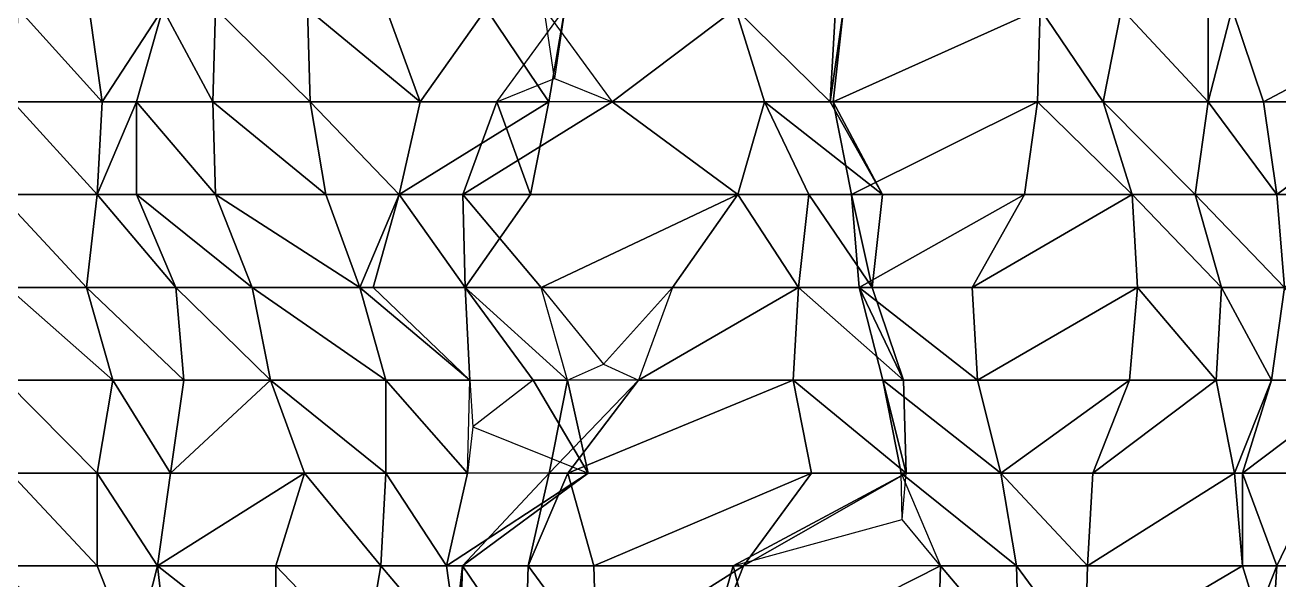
# Model space of a CAD drawing. Header units: metres. Extents: x -317 to 276, y -240 to 234.
# Drawn here: x 91 to 172.1, y -42.9 to -7 of the extents above; entities that cross this region are included whole.
import ezdxf

# ---------------------------------------------------------------- set-up
doc = ezdxf.new("R2010")
doc.units = ezdxf.units.M

msp = doc.modelspace()

# ---------------------------------------------------------------- linework, layer by layer
for points in [[(90.58853, -6, -565.19336), (90.25012, -12, -565.8128), (96.023254, -12, -567.76013), (96.02335, -11.9999, -567.76)], [(90.58853, -6, -565.19336), (96.023254, -12, -567.76013), (95.177216, -6, -569.30884), (95.177315, -5.9999, -569.3087)], [(96.023254, -12, -567.76013), (99.93509, -6, -573.11456), (95.177216, -6, -569.30884), (95.177315, -5.9999, -569.3087)], [(96.023254, -12, -567.76013), (98.24298, -12, -576.2119), (99.93509, -6, -573.11456), (99.93519, -5.9999, -573.11444)], [(99.93509, -6, -573.11456), (98.24298, -12, -576.2119), (103.170044, -12, -579.70795), (103.17014, -11.9999, -579.7078)], [(99.93509, -6, -573.11456), (103.170044, -12, -579.70795), (103.339264, -6, -579.3982), (103.33936, -5.9999, -579.3981)], [(103.339264, -6, -579.3982), (103.170044, -12, -579.70795), (109.450806, -12, -580.7261), (109.450905, -11.9999, -580.72595)], [(103.339264, -6, -579.3982), (109.450806, -12, -580.7261), (109.281586, -6, -581.0358), (109.281685, -5.9999, -581.0357)], [(109.281586, -6, -581.0358), (116.57761, -12, -580.19556), (114.3779, -6, -584.2221), (114.378, -5.9999, -584.222)], [(109.281586, -6, -581.0358), (109.450806, -12, -580.7261), (116.57761, -12, -580.19556), (116.577705, -11.9999, -580.19543)], [(120.82782, -6, -584.93054), (114.3779, -6, -584.2221), (116.57761, -12, -580.19556), (116.577705, -11.9999, -580.19543)], [(120.82782, -6, -584.93054), (116.57761, -12, -580.19556), (124.888824, -12, -577.4969), (124.88892, -11.9999, -577.49677)], [(124.888824, -12, -577.4969), (125.92413, -6, -588.1168), (120.82782, -6, -584.93054), (120.82792, -5.9999, -584.9304)], [(124.888824, -12, -577.4969), (121.52469, -12, -596.1699), (125.92413, -6, -588.1168), (125.92423, -5.9999, -588.1167)], [(125.92413, -6, -588.1168), (125.25729, -10.5, -595.5949), (124.590454, -6, -603.073), (124.59055, -5.9999, -603.0729)], [(128.9899, -12, -595.0199), (136.96274, -6, -592.94073), (124.590454, -6, -603.073), (124.59055, -5.9999, -603.0729)], [(128.9899, -12, -595.0199), (138.82404, -12, -589.5336), (136.96274, -6, -592.94073), (136.96284, -5.9999, -592.9406)], [(136.96274, -6, -592.94073), (143.07431, -12, -594.26855), (143.41272, -6, -593.6491), (143.41283, -5.9999, -593.649)], [(136.96274, -6, -592.94073), (138.82404, -12, -589.5336), (143.07431, -12, -594.26855), (143.07442, -11.9999, -594.26843)], [(143.07431, -12, -594.26855), (143.26349, -12, -606.4372), (143.94034, -6, -605.19824), (143.94044, -5.9999, -605.1981)], [(143.07431, -12, -594.26855), (143.94034, -6, -605.19824), (143.41272, -6, -593.6491), (143.41283, -5.9999, -593.649)], [(143.26349, -12, -606.4372), (156.48181, -12, -594.7562), (156.65103, -6, -594.4465), (156.65114, -5.9999, -594.44635)], [(143.26349, -12, -606.4372), (156.65103, -6, -594.4465), (143.94034, -6, -605.19824), (143.94044, -5.9999, -605.1981)], [(156.65103, -6, -594.4465), (156.48181, -12, -594.7562), (160.73209, -12, -599.49115), (160.7322, -11.9999, -599.491)], [(156.65103, -6, -594.4465), (160.73209, -12, -599.49115), (161.91653, -6, -597.323), (161.91664, -5.9999, -597.3229)], [(161.91653, -6, -597.323), (160.73209, -12, -599.49115), (167.52042, -12, -599.5801), (167.52052, -11.9999, -599.57996)], [(161.91653, -6, -597.323), (167.52042, -12, -599.5801), (167.52042, -6, -599.5801), (167.52052, -5.9999, -599.57996)], [(167.52042, -12, -599.5801), (171.09384, -12, -605.554), (169.06332, -6, -609.2708), (169.06343, -5.9999, -609.2707)], [(167.52042, -12, -599.5801), (169.06332, -6, -609.2708), (167.52042, -6, -599.5801), (167.52052, -5.9999, -599.57996)], [(171.09384, -12, -605.554), (182.45087, -6, -597.2801), (169.06332, -6, -609.2708), (169.06343, -5.9999, -609.2707)], [(171.09384, -12, -605.554), (180.08194, -12, -601.6164), (182.45087, -6, -597.2801), (182.45097, -5.9999, -597.27997)], [(125.25729, -10.5, -595.5949), (128.9899, -12, -595.0199), (121.52469, -12, -596.1699), (121.52479, -11.9999, -596.1698)], [(90.25012, -12, -565.8128), (89.40408, -18, -567.36145), (95.684845, -18, -568.37964), (95.684944, -17.9999, -568.3795)], [(90.25012, -12, -565.8128), (95.684845, -18, -568.37964), (96.023254, -12, -567.76013), (96.02335, -11.9999, -567.76)], [(95.684845, -18, -568.37964), (98.24298, -18, -576.2119), (98.24298, -12, -576.2119), (98.24308, -11.9999, -576.2118)], [(95.684845, -18, -568.37964), (98.24298, -12, -576.2119), (96.023254, -12, -567.76013), (96.02335, -11.9999, -567.76)], [(98.24298, -12, -576.2119), (103.339264, -18, -579.3982), (103.170044, -12, -579.70795), (103.17014, -11.9999, -579.7078)], [(98.24298, -12, -576.2119), (98.24298, -18, -576.2119), (103.339264, -18, -579.3982), (103.33936, -17.9999, -579.3981)], [(103.170044, -12, -579.70795), (110.466064, -18, -578.8677), (109.450806, -12, -580.7261), (109.450905, -11.9999, -580.72595)], [(103.170044, -12, -579.70795), (103.339264, -18, -579.3982), (110.466064, -18, -578.8677), (110.46616, -17.9999, -578.86755)], [(109.450806, -12, -580.7261), (115.22394, -18, -582.67346), (116.57761, -12, -580.19556), (116.577705, -11.9999, -580.19543)], [(109.450806, -12, -580.7261), (110.466064, -18, -578.8677), (115.22394, -18, -582.67346), (115.22404, -17.9999, -582.67334)], [(115.22394, -18, -582.67346), (123.70438, -18, -579.66504), (124.888824, -12, -577.4969), (124.88892, -11.9999, -577.49677)], [(115.22394, -18, -582.67346), (124.888824, -12, -577.4969), (116.57761, -12, -580.19556), (116.577705, -11.9999, -580.19543)], [(123.70438, -18, -579.66504), (119.32495, -18, -600.1965), (121.52469, -12, -596.1699), (121.52479, -11.9999, -596.1698)], [(119.32495, -18, -600.1965), (137.11194, -18, -580.15265), (128.9899, -12, -595.0199), (128.99, -11.9999, -595.0198)], [(119.32495, -18, -600.1965), (128.9899, -12, -595.0199), (121.52469, -12, -596.1699), (121.52479, -11.9999, -596.1698)], [(123.70438, -18, -579.66504), (121.52469, -12, -596.1699), (124.888824, -12, -577.4969), (124.88892, -11.9999, -577.49677)], [(138.82404, -12, -589.5336), (128.9899, -12, -595.0199), (137.11194, -18, -580.15265), (137.11205, -17.9999, -580.1525)], [(138.82404, -12, -589.5336), (137.11194, -18, -580.15265), (141.70062, -18, -584.2681), (141.70073, -17.9999, -584.268)], [(146.45847, -18, -588.07385), (143.07431, -12, -594.26855), (138.82404, -12, -589.5336), (138.82414, -11.9999, -589.5335)], [(146.45847, -18, -588.07385), (138.82404, -12, -589.5336), (141.70062, -18, -584.2681), (141.70073, -17.9999, -584.268)], [(146.45847, -18, -588.07385), (143.26349, -12, -606.4372), (143.07431, -12, -594.26855), (143.07442, -11.9999, -594.26843)], [(146.45847, -18, -588.07385), (144.44797, -18, -604.26904), (143.26349, -12, -606.4372), (143.2636, -11.9999, -606.4371)], [(144.44797, -18, -604.26904), (156.48181, -12, -594.7562), (143.26349, -12, -606.4372), (143.2636, -11.9999, -606.4371)], [(144.44797, -18, -604.26904), (155.63577, -18, -596.3049), (156.48181, -12, -594.7562), (156.48192, -11.9999, -594.7561)], [(156.48181, -12, -594.7562), (155.63577, -18, -596.3049), (162.59338, -18, -596.0841), (162.59349, -17.9999, -596.084)], [(156.48181, -12, -594.7562), (162.59338, -18, -596.0841), (160.73209, -12, -599.49115), (160.7322, -11.9999, -599.491)], [(160.73209, -12, -599.49115), (166.67438, -18, -601.1288), (167.52042, -12, -599.5801), (167.52052, -11.9999, -599.57996)], [(160.73209, -12, -599.49115), (162.59338, -18, -596.0841), (166.67438, -18, -601.1288), (166.67448, -17.9999, -601.12866)], [(167.52042, -12, -599.5801), (166.67438, -18, -601.1288), (171.93988, -18, -604.0053), (171.93999, -17.9999, -604.0052)], [(167.52042, -12, -599.5801), (171.93988, -18, -604.0053), (171.09384, -12, -605.554), (171.09395, -11.9999, -605.5539)], [(171.93988, -18, -604.0053), (180.08194, -12, -601.6164), (171.09384, -12, -605.554), (171.09395, -11.9999, -605.5539)], [(171.93988, -18, -604.0053), (180.08194, -18, -601.6164), (180.08194, -12, -601.6164), (180.08205, -11.9999, -601.6163)], [(89.40408, -18, -567.36145), (95.007996, -24, -569.6185), (95.684845, -18, -568.37964), (95.684944, -17.9999, -568.3795)], [(89.40408, -18, -567.36145), (89.91171, -24, -566.43225), (95.007996, -24, -569.6185), (95.008095, -23.9999, -569.6184)], [(95.684845, -18, -568.37964), (95.007996, -24, -569.6185), (100.78113, -24, -571.5659), (100.78123, -23.9999, -571.5658)], [(95.684845, -18, -568.37964), (100.78113, -24, -571.5659), (98.24298, -18, -576.2119), (98.24308, -17.9999, -576.2118)], [(98.24298, -18, -576.2119), (105.70819, -24, -575.0619), (103.339264, -18, -579.3982), (103.33936, -17.9999, -579.3981)], [(98.24298, -18, -576.2119), (100.78113, -24, -571.5659), (105.70819, -24, -575.0619), (105.70829, -23.9999, -575.06177)], [(103.339264, -18, -579.3982), (112.66577, -24, -574.8411), (110.466064, -18, -578.8677), (110.46616, -17.9999, -578.86755)], [(103.339264, -18, -579.3982), (105.70819, -24, -575.0619), (112.66577, -24, -574.8411), (112.66587, -23.9999, -574.841)], [(112.66577, -24, -574.8411), (115.22394, -18, -582.67346), (110.466064, -18, -578.8677), (110.46616, -17.9999, -578.86755)], [(112.66577, -24, -574.8411), (113.53183, -24, -585.77075), (115.22394, -18, -582.67346), (115.22404, -17.9999, -582.67334)], [(115.22394, -18, -582.67346), (113.53183, -24, -585.77075), (119.47415, -24, -587.4084), (119.47425, -23.9999, -587.40826)], [(115.22394, -18, -582.67346), (119.47415, -24, -587.4084), (123.70438, -18, -579.66504), (123.704475, -17.9999, -579.6649)], [(119.47415, -24, -587.4084), (124.401245, -24, -590.9044), (119.32495, -18, -600.1965), (119.32505, -17.9999, -600.19635)], [(119.47415, -24, -587.4084), (119.32495, -18, -600.1965), (123.70438, -18, -579.66504), (123.704475, -17.9999, -579.6649)], [(124.401245, -24, -590.9044), (137.11194, -18, -580.15265), (119.32495, -18, -600.1965), (119.32505, -17.9999, -600.19635)], [(124.401245, -24, -590.9044), (132.88171, -24, -587.896), (137.11194, -18, -580.15265), (137.11205, -17.9999, -580.1525)], [(137.11194, -18, -580.15265), (132.88171, -24, -587.896), (141.02377, -24, -585.5071), (141.02388, -23.9999, -585.50696)], [(137.11194, -18, -580.15265), (141.02377, -24, -585.5071), (141.70062, -18, -584.2681), (141.70073, -17.9999, -584.268)], [(141.70062, -18, -584.2681), (141.02377, -24, -585.5071), (145.78165, -24, -589.3128), (145.78175, -23.9999, -589.3127)], [(141.70062, -18, -584.2681), (145.78165, -24, -589.3128), (146.45847, -18, -588.07385), (146.45857, -17.9999, -588.0737)], [(145.78165, -24, -589.3128), (144.9556, -24, -603.33984), (144.44797, -18, -604.26904), (144.44807, -17.9999, -604.2689)], [(145.78165, -24, -589.3128), (144.44797, -18, -604.26904), (146.45847, -18, -588.07385), (146.45857, -17.9999, -588.0737)], [(144.9556, -24, -603.33984), (155.63577, -18, -596.3049), (144.44797, -18, -604.26904), (144.44807, -17.9999, -604.2689)], [(144.9556, -24, -603.33984), (152.25162, -24, -602.4996), (155.63577, -18, -596.3049), (155.63588, -17.9999, -596.30475)], [(152.25162, -24, -602.4996), (162.9318, -24, -595.4646), (162.59338, -18, -596.0841), (162.59349, -17.9999, -596.084)], [(152.25162, -24, -602.4996), (162.59338, -18, -596.0841), (155.63577, -18, -596.3049), (155.63588, -17.9999, -596.30475)], [(162.59338, -18, -596.0841), (168.36649, -24, -598.03143), (166.67438, -18, -601.1288), (166.67448, -17.9999, -601.12866)], [(162.59338, -18, -596.0841), (162.9318, -24, -595.4646), (168.36649, -24, -598.03143), (168.3666, -23.9999, -598.0313)], [(166.67438, -18, -601.1288), (172.44751, -24, -603.0761), (171.93988, -18, -604.0053), (171.93999, -17.9999, -604.0052)], [(166.67438, -18, -601.1288), (168.36649, -24, -598.03143), (172.44751, -24, -603.0761), (172.44762, -23.9999, -603.076)], [(172.44751, -24, -603.0761), (180.08194, -18, -601.6164), (171.93988, -18, -604.0053), (171.93999, -17.9999, -604.0052)], [(89.91171, -24, -566.43225), (89.74249, -30, -566.742), (96.70007, -30, -566.5212), (96.70017, -29.9999, -566.52106)], [(89.91171, -24, -566.43225), (96.70007, -30, -566.5212), (95.007996, -24, -569.6185), (95.008095, -23.9999, -569.6184)], [(95.007996, -24, -569.6185), (101.28876, -30, -570.6367), (100.78113, -24, -571.5659), (100.78123, -23.9999, -571.5658)], [(95.007996, -24, -569.6185), (96.70007, -30, -566.5212), (101.28876, -30, -570.6367), (101.28886, -29.9999, -570.6366)], [(100.78113, -24, -571.5659), (106.89264, -30, -572.8938), (105.70819, -24, -575.0619), (105.70829, -23.9999, -575.06177)], [(100.78113, -24, -571.5659), (101.28876, -30, -570.6367), (106.89264, -30, -572.8938), (106.89274, -29.9999, -572.8937)], [(105.70819, -24, -575.0619), (114.35785, -30, -571.7438), (112.66577, -24, -574.8411), (112.66587, -23.9999, -574.841)], [(105.70819, -24, -575.0619), (106.89264, -30, -572.8938), (114.35785, -30, -571.7438), (114.35795, -29.9999, -571.74365)], [(119.79257, -30, -574.31055), (113.53183, -24, -585.77075), (112.66577, -24, -574.8411), (112.66587, -23.9999, -574.841)], [(119.79257, -30, -574.31055), (112.66577, -24, -574.8411), (114.35785, -30, -571.7438), (114.35795, -29.9999, -571.74365)], [(119.47415, -24, -587.4084), (113.53183, -24, -585.77075), (119.79257, -30, -574.31055), (119.79267, -29.9999, -574.3104)], [(126.09332, -30, -587.80707), (124.401245, -24, -590.9044), (119.47415, -24, -587.4084), (119.47425, -23.9999, -587.40826)], [(119.47415, -24, -587.4084), (119.79257, -30, -574.31055), (123.8736, -30, -579.3553), (123.873695, -29.9999, -579.35516)], [(126.09332, -30, -587.80707), (119.47415, -24, -587.4084), (123.8736, -30, -579.3553), (123.873695, -29.9999, -579.35516)], [(124.401245, -24, -590.9044), (128.4318, -28.956528, -589.78406), (132.88171, -24, -587.896), (132.88182, -23.9999, -587.8959)], [(130.682, -30, -591.9226), (140.68533, -30, -586.1266), (141.02377, -24, -585.5071), (141.02388, -23.9999, -585.50696)], [(130.682, -30, -591.9226), (141.02377, -24, -585.5071), (132.88171, -24, -587.896), (132.88182, -23.9999, -587.8959)], [(141.02377, -24, -585.5071), (140.68533, -30, -586.1266), (147.81213, -30, -585.596), (147.81224, -29.9999, -585.5959)], [(141.02377, -24, -585.5071), (147.81213, -30, -585.596), (145.78165, -24, -589.3128), (145.78175, -23.9999, -589.3127)], [(147.81213, -30, -585.596), (146.47845, -30, -600.55225), (144.9556, -24, -603.33984), (144.9557, -23.9999, -603.3397)], [(147.81213, -30, -585.596), (144.9556, -24, -603.33984), (145.78165, -24, -589.3128), (145.78175, -23.9999, -589.3127)], [(144.9556, -24, -603.33984), (152.59003, -30, -601.8801), (152.25162, -24, -602.4996), (152.25172, -23.9999, -602.49945)], [(144.9556, -24, -603.33984), (146.47845, -30, -600.55225), (152.59003, -30, -601.8801), (152.59013, -29.9999, -601.88)], [(152.59003, -30, -601.8801), (162.9318, -24, -595.4646), (152.25162, -24, -602.4996), (152.25172, -23.9999, -602.49945)], [(152.59003, -30, -601.8801), (162.42416, -30, -596.3938), (162.9318, -24, -595.4646), (162.9319, -23.9999, -595.4645)], [(162.9318, -24, -595.4646), (162.42416, -30, -596.3938), (168.02808, -30, -598.6509), (168.02818, -29.9999, -598.65076)], [(162.9318, -24, -595.4646), (168.02808, -30, -598.6509), (168.36649, -24, -598.03143), (168.3666, -23.9999, -598.0313)], [(168.36649, -24, -598.03143), (168.02808, -30, -598.6509), (171.60147, -30, -604.6248), (171.60158, -29.9999, -604.6247)], [(168.36649, -24, -598.03143), (171.60147, -30, -604.6248), (172.44751, -24, -603.0761), (172.44762, -23.9999, -603.076)], [(172.44751, -24, -603.0761), (171.60147, -30, -604.6248), (177.71301, -30, -605.95264), (177.71312, -29.9999, -605.9525)], [(128.4318, -28.956528, -589.78406), (130.682, -30, -591.9226), (126.09332, -30, -587.80707), (126.09342, -29.9999, -587.80695)], [(89.74249, -30, -566.742), (95.684845, -36, -568.37964), (96.70007, -30, -566.5212), (96.70017, -29.9999, -566.52106)], [(89.74249, -30, -566.742), (90.0809, -36, -566.12256), (95.684845, -36, -568.37964), (95.684944, -35.9999, -568.3795)], [(96.70007, -30, -566.5212), (95.684845, -36, -568.37964), (100.44272, -36, -572.18536), (100.44282, -35.9999, -572.18524)], [(96.70007, -30, -566.5212), (100.44272, -36, -572.18536), (101.28876, -30, -570.6367), (101.28886, -29.9999, -570.6366)], [(100.44272, -36, -572.18536), (109.09235, -36, -568.86725), (106.89264, -30, -572.8938), (106.89274, -29.9999, -572.8937)], [(100.44272, -36, -572.18536), (106.89264, -30, -572.8938), (101.28876, -30, -570.6367), (101.28886, -29.9999, -570.6366)], [(106.89264, -30, -572.8938), (114.35785, -36, -571.7438), (114.35785, -30, -571.7438), (114.35795, -29.9999, -571.74365)], [(106.89264, -30, -572.8938), (109.09235, -36, -568.86725), (114.35785, -36, -571.7438), (114.35795, -35.9999, -571.74365)], [(114.35785, -30, -571.7438), (119.62335, -36, -574.62036), (119.79257, -30, -574.31055), (119.79267, -29.9999, -574.3104)], [(114.35785, -30, -571.7438), (114.35785, -36, -571.7438), (119.62335, -36, -574.62036), (119.62345, -35.9999, -574.62024)], [(119.79257, -30, -574.31055), (119.97809, -33, -574.5399), (119.62335, -36, -574.62036), (119.62345, -35.9999, -574.62024)], [(127.42697, -36, -572.8508), (123.8736, -30, -579.3553), (119.97809, -33, -574.5399), (119.97819, -32.9999, -574.5398)], [(127.42697, -36, -572.8508), (126.09332, -30, -587.80707), (123.8736, -30, -579.3553), (123.873695, -29.9999, -579.35516)], [(127.42697, -36, -572.8508), (124.908875, -36, -589.9752), (126.09332, -30, -587.80707), (126.09342, -29.9999, -587.80695)], [(124.908875, -36, -589.9752), (126.11334, -36, -600.2854), (130.682, -30, -591.9226), (130.68211, -29.9999, -591.9225)], [(124.908875, -36, -589.9752), (130.682, -30, -591.9226), (126.09332, -30, -587.80707), (126.09342, -29.9999, -587.80695)], [(126.11334, -36, -600.2854), (141.86981, -36, -583.9584), (140.68533, -30, -586.1266), (140.68544, -29.9999, -586.12646)], [(126.11334, -36, -600.2854), (140.68533, -30, -586.1266), (130.682, -30, -591.9226), (130.68211, -29.9999, -591.9225)], [(140.68533, -30, -586.1266), (147.98135, -36, -585.28625), (147.81213, -30, -585.596), (147.81224, -29.9999, -585.5959)], [(140.68533, -30, -586.1266), (141.86981, -36, -583.9584), (147.98135, -36, -585.28625), (147.98146, -35.9999, -585.28613)], [(147.98135, -36, -585.28625), (147.66293, -36, -598.3841), (146.47845, -30, -600.55225), (146.47856, -29.9999, -600.5521)], [(147.98135, -36, -585.28625), (146.47845, -30, -600.55225), (147.81213, -30, -585.596), (147.81224, -29.9999, -585.5959)], [(146.47845, -30, -600.55225), (154.11292, -36, -599.0925), (152.59003, -30, -601.8801), (152.59013, -29.9999, -601.88)], [(146.47845, -30, -600.55225), (147.66293, -36, -598.3841), (154.11292, -36, -599.0925), (154.11302, -35.9999, -599.0924)], [(154.11292, -36, -599.0925), (162.42416, -30, -596.3938), (152.59003, -30, -601.8801), (152.59013, -29.9999, -601.88)], [(154.11292, -36, -599.0925), (160.05524, -36, -600.7301), (162.42416, -30, -596.3938), (162.42427, -29.9999, -596.3937)], [(160.05524, -36, -600.7301), (169.21252, -36, -596.4828), (168.02808, -30, -598.6509), (168.02818, -29.9999, -598.65076)], [(160.05524, -36, -600.7301), (168.02808, -30, -598.6509), (162.42416, -30, -596.3938), (162.42427, -29.9999, -596.3937)], [(169.21252, -36, -596.4828), (171.60147, -30, -604.6248), (168.02808, -30, -598.6509), (168.02818, -29.9999, -598.65076)], [(169.21252, -36, -596.4828), (169.74017, -36, -608.03186), (171.60147, -30, -604.6248), (171.60158, -29.9999, -604.6247)], [(169.74017, -36, -608.03186), (174.83646, -36, -611.21814), (177.71301, -30, -605.95264), (177.71312, -29.9999, -605.9525)], [(169.74017, -36, -608.03186), (177.71301, -30, -605.95264), (171.60147, -30, -604.6248), (171.60158, -29.9999, -604.6247)], [(90.0809, -36, -566.12256), (88.388824, -42, -569.21985), (95.684845, -42, -568.37964), (95.684944, -41.9999, -568.3795)], [(90.0809, -36, -566.12256), (95.684845, -42, -568.37964), (95.684845, -36, -568.37964), (95.684944, -35.9999, -568.3795)], [(95.684845, -36, -568.37964), (99.59668, -42, -573.734), (100.44272, -36, -572.18536), (100.44282, -35.9999, -572.18524)], [(95.684845, -36, -568.37964), (95.684845, -42, -568.37964), (99.59668, -42, -573.734), (99.59678, -41.9999, -573.7339)], [(99.59668, -42, -573.734), (107.23108, -42, -572.2743), (109.09235, -36, -568.86725), (109.092445, -35.9999, -568.8671)], [(99.59668, -42, -573.734), (109.09235, -36, -568.86725), (100.44272, -36, -572.18536), (100.44282, -35.9999, -572.18524)], [(109.09235, -36, -568.86725), (107.23108, -42, -572.2743), (114.01944, -42, -572.3633), (114.01954, -41.9999, -572.36316)], [(109.09235, -36, -568.86725), (114.01944, -42, -572.3633), (114.35785, -36, -571.7438), (114.35795, -35.9999, -571.74365)], [(114.35785, -36, -571.7438), (114.01944, -42, -572.3633), (118.269684, -42, -577.0982), (118.26978, -41.9999, -577.0981)], [(114.35785, -36, -571.7438), (118.269684, -42, -577.0982), (119.62335, -36, -574.62036), (119.62345, -35.9999, -574.62024)], [(118.269684, -42, -577.0982), (119.30493, -42, -587.71814), (127.42697, -36, -572.8508), (127.42707, -35.9999, -572.8507)], [(118.269684, -42, -577.0982), (127.42697, -36, -572.8508), (119.62335, -36, -574.62036), (119.62345, -35.9999, -574.62024)], [(119.30493, -42, -587.71814), (123.555176, -42, -592.4531), (124.908875, -36, -589.9752), (124.90897, -35.9999, -589.9751)], [(119.30493, -42, -587.71814), (124.908875, -36, -589.9752), (127.42697, -36, -572.8508), (127.42707, -35.9999, -572.8507)], [(123.555176, -42, -592.4531), (127.80545, -42, -597.18805), (126.11334, -36, -600.2854), (126.11344, -35.9999, -600.2853)], [(123.555176, -42, -592.4531), (126.11334, -36, -600.2854), (124.908875, -36, -589.9752), (124.90897, -35.9999, -589.9751)], [(127.80545, -42, -597.18805), (141.86981, -36, -583.9584), (126.11334, -36, -600.2854), (126.11344, -35.9999, -600.2853)], [(127.80545, -42, -597.18805), (137.47037, -42, -592.01154), (141.86981, -36, -583.9584), (141.86992, -35.9999, -583.95825)], [(137.47037, -42, -592.01154), (136.81357, -42, -605.72876), (147.98135, -36, -585.28625), (147.98146, -35.9999, -585.28613)], [(147.98135, -36, -585.28625), (136.81357, -42, -605.72876), (147.7219, -39, -595.95856), (147.722, -38.9999, -595.95844)], [(137.47037, -42, -592.01154), (147.98135, -36, -585.28625), (141.86981, -36, -583.9584), (141.86992, -35.9999, -583.95825)], [(150.20108, -42, -593.73804), (147.7219, -39, -595.95856), (147.66293, -36, -598.3841), (147.66304, -35.9999, -598.384)], [(147.66293, -36, -598.3841), (155.12814, -42, -597.2341), (154.11292, -36, -599.0925), (154.11302, -35.9999, -599.0924)], [(147.66293, -36, -598.3841), (150.20108, -42, -593.73804), (155.12814, -42, -597.2341), (155.12825, -41.9999, -597.23395)], [(154.11292, -36, -599.0925), (159.71683, -42, -601.3496), (160.05524, -36, -600.7301), (160.05534, -35.9999, -600.73)], [(154.11292, -36, -599.0925), (155.12814, -42, -597.2341), (159.71683, -42, -601.3496), (159.71693, -41.9999, -601.3495)], [(159.71683, -42, -601.3496), (169.72015, -42, -595.5536), (169.21252, -36, -596.4828), (169.21263, -35.9999, -596.48267)], [(159.71683, -42, -601.3496), (169.21252, -36, -596.4828), (160.05524, -36, -600.7301), (160.05534, -35.9999, -600.73)], [(169.72015, -42, -595.5536), (169.74017, -36, -608.03186), (169.21252, -36, -596.4828), (169.21263, -35.9999, -596.48267)], [(169.72015, -42, -595.5536), (171.93988, -42, -604.0053), (169.74017, -36, -608.03186), (169.74028, -35.9999, -608.03174)], [(171.93988, -42, -604.0053), (174.83646, -36, -611.21814), (169.74017, -36, -608.03186), (169.74028, -35.9999, -608.03174)], [(171.93988, -42, -604.0053), (173.65201, -42, -613.38635), (174.83646, -36, -611.21814), (174.83656, -35.9999, -611.218)], [(88.388824, -42, -569.21985), (98.05377, -48, -564.04333), (95.684845, -42, -568.37964), (95.684944, -41.9999, -568.3795)], [(88.388824, -42, -569.21985), (90.92697, -48, -564.57385), (98.05377, -48, -564.04333), (98.05387, -47.9999, -564.0432)], [(98.05377, -48, -564.04333), (99.59668, -42, -573.734), (95.684845, -42, -568.37964), (95.684944, -41.9999, -568.3795)], [(98.05377, -48, -564.04333), (100.2735, -48, -572.4951), (99.59668, -42, -573.734), (99.59678, -41.9999, -573.7339)], [(99.59668, -42, -573.734), (107.23108, -48, -572.2743), (107.23108, -42, -572.2743), (107.23118, -41.9999, -572.2742)], [(99.59668, -42, -573.734), (100.2735, -48, -572.4951), (107.23108, -48, -572.2743), (107.23118, -47.9999, -572.2742)], [(107.23108, -42, -572.2743), (113.00418, -48, -574.2217), (114.01944, -42, -572.3633), (114.01954, -41.9999, -572.36316)], [(107.23108, -42, -572.2743), (107.23108, -48, -572.2743), (113.00418, -48, -574.2217), (113.00428, -47.9999, -574.22156)], [(114.01944, -42, -572.3633), (113.00418, -48, -574.2217), (119.11575, -48, -575.54956), (119.11585, -47.9999, -575.54944)], [(114.01944, -42, -572.3633), (119.11575, -48, -575.54956), (118.269684, -42, -577.0982), (118.26978, -41.9999, -577.0981)], [(119.11575, -48, -575.54956), (119.30493, -42, -587.71814), (118.269684, -42, -577.0982), (118.26978, -41.9999, -577.0981)], [(119.11575, -48, -575.54956), (118.62811, -48, -588.9571), (119.30493, -42, -587.71814), (119.30503, -41.9999, -587.718)], [(119.30493, -42, -587.71814), (118.62811, -48, -588.9571), (123.38599, -48, -592.7628), (123.386086, -47.9999, -592.7627)], [(119.30493, -42, -587.71814), (123.38599, -48, -592.7628), (123.555176, -42, -592.4531), (123.555275, -41.9999, -592.453)], [(123.555176, -42, -592.4531), (123.38599, -48, -592.7628), (127.97464, -48, -596.87836), (127.97474, -47.9999, -596.87823)], [(123.555176, -42, -592.4531), (127.97464, -48, -596.87836), (127.80545, -42, -597.18805), (127.80555, -41.9999, -597.1879)], [(127.97464, -48, -596.87836), (137.47037, -42, -592.01154), (127.80545, -42, -597.18805), (127.80555, -41.9999, -597.1879)], [(127.97464, -48, -596.87836), (135.10144, -48, -596.3478), (137.47037, -42, -592.01154), (137.47047, -41.9999, -592.0114)], [(135.10144, -48, -596.3478), (138.33646, -48, -602.94116), (136.81357, -42, -605.72876), (136.81367, -41.9999, -605.72864)], [(135.10144, -48, -596.3478), (136.81357, -42, -605.72876), (137.47037, -42, -592.01154), (137.47047, -41.9999, -592.0114)], [(138.33646, -48, -602.94116), (150.20108, -42, -593.73804), (136.81357, -42, -605.72876), (136.81367, -41.9999, -605.72864)], [(138.33646, -48, -602.94116), (150.03186, -48, -594.0478), (150.20108, -42, -593.73804), (150.20119, -41.9999, -593.7379)], [(150.20108, -42, -593.73804), (150.03186, -48, -594.0478), (155.29736, -48, -596.9243), (155.29747, -47.9999, -596.9242)], [(150.20108, -42, -593.73804), (155.29736, -48, -596.9243), (155.12814, -42, -597.2341), (155.12825, -41.9999, -597.23395)], [(155.12814, -42, -597.2341), (159.5476, -48, -601.6593), (159.71683, -42, -601.3496), (159.71693, -41.9999, -601.3495)], [(155.12814, -42, -597.2341), (155.29736, -48, -596.9243), (159.5476, -48, -601.6593), (159.54771, -47.9999, -601.6592)], [(159.5476, -48, -601.6593), (171.58145, -48, -592.1465), (169.72015, -42, -595.5536), (169.72026, -41.9999, -595.55347)], [(159.5476, -48, -601.6593), (169.72015, -42, -595.5536), (159.71683, -42, -601.3496), (159.71693, -41.9999, -601.3495)], [(171.58145, -48, -592.1465), (169.57095, -48, -608.3416), (171.93988, -42, -604.0053), (171.93999, -41.9999, -604.0052)], [(169.57095, -48, -608.3416), (173.65201, -48, -613.38635), (173.65201, -42, -613.38635), (173.65211, -41.9999, -613.3862)], [(169.57095, -48, -608.3416), (173.65201, -42, -613.38635), (171.93988, -42, -604.0053), (171.93999, -41.9999, -604.0052)], [(171.58145, -48, -592.1465), (171.93988, -42, -604.0053), (169.72015, -42, -595.5536), (169.72026, -41.9999, -595.55347)]]:
    msp.add_3dface(points)

doc.saveas('drawing.dxf')
